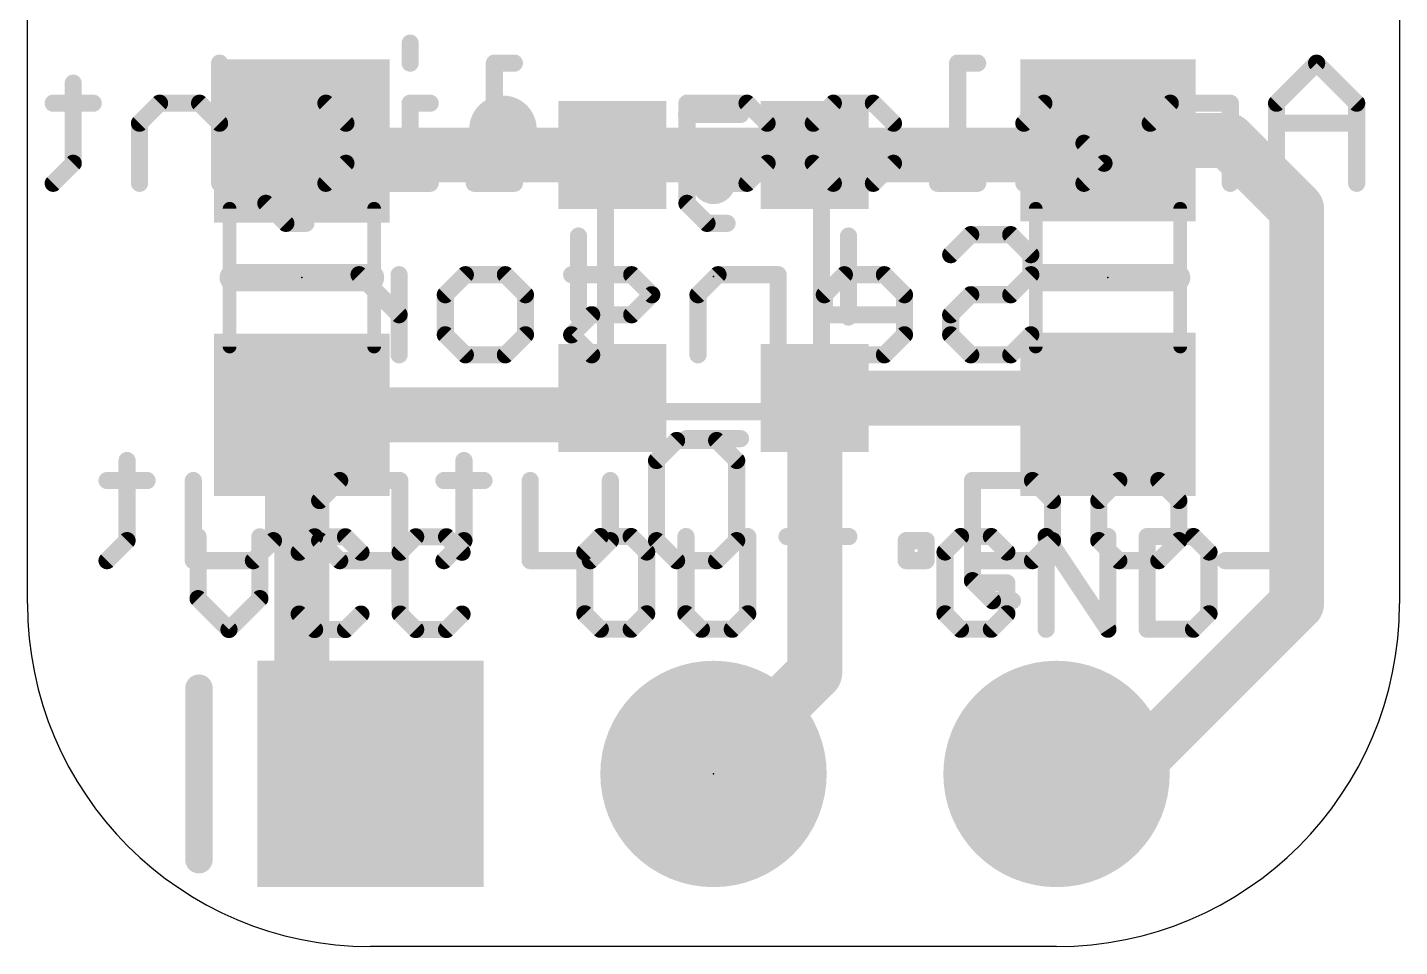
# Model space of a CAD drawing. Extents: x 0 to 10.2, y 0 to 12.7.
# Drawn here: x 0 to 10.16, y 0 to 6.81 of the extents above; entities that cross this region are included whole.
import ezdxf

# ---------------------------------------------------------------- set-up
doc = ezdxf.new("R2010")
doc.units = 0
for name, color, linetype in [('1', 12, 'CONTINUOUS'), ('17', 110, 'CONTINUOUS'), ('20', 53, 'CONTINUOUS'), ('21', 53, 'CONTINUOUS'), ('22', 40, 'CONTINUOUS'), ('23', 53, 'CONTINUOUS'), ('51', 253, 'CONTINUOUS')]:
    doc.layers.add(name, color=color, linetype=linetype)

# ---------------------------------------------------------------- blocks, each defined once
blk = doc.blocks.new('RECT')
blk.add_solid([(-0.5, -0.5), (0.5, -0.5), (-0.5, 0.5), (0.5, 0.5)])
blk = doc.blocks.new('SQUAREP')
blk.add_solid([(-0.5, -0.5), (0.5, -0.5), (-0.5, 0.5), (0.5, 0.5)])
blk = doc.blocks.new('ROUNDP')
at = {"const_width": 0.5}
blk.add_lwpolyline([(0, -0.25, 1), (0, 0.25, 1), (0, -0.25)], format="xyb", dxfattribs=at)

msp = doc.modelspace()

# ---------------------------------------------------------------- linework, layer by layer
at = {"layer": '1', "const_width": 0.4064}
for points in [[(2.14, 5.861), (2.032, 5.969)], [(7.893, 5.861), (8.001, 5.969)], [(8.89, 5.969), (8.001, 5.969)], [(9.398, 5.461), (8.89, 5.969)], [(4.33, 5.861), (2.14, 5.861)], [(4.33, 5.861), (5.83, 5.861)], [(5.83, 5.861), (7.893, 5.861)], [(9.398, 2.54), (9.398, 5.461)], [(4.206, 3.937), (4.33, 4.061)], [(5.83, 4.061), (5.83, 2.028)], [(5.83, 4.061), (7.877, 4.061)], [(7.877, 4.061), (8.001, 3.937)], [(2.032, 3.937), (2.032, 1.786)], [(2.032, 3.937), (4.206, 3.937)], [(8.136, 1.278), (9.398, 2.54)], [(5.83, 2.028), (5.08, 1.278)], [(2.032, 1.786), (2.54, 1.278)], [(7.62, 1.278), (8.136, 1.278)]]:
    msp.add_lwpolyline(points, dxfattribs=at)
at = {"layer": '1', "const_width": 0.2032}
for points in [[(2.1038, 6.0408, 1), (1.9602, 5.8972)], [(8.001, 6.0706, 1), (8.001, 5.8674)], [(8.0728, 5.8972, 1), (7.9292, 6.0408)], [(8.9618, 6.0408, 1), (8.8182, 5.8972)], [(8.89, 5.8674, 1), (8.89, 6.0706)], [(2.14, 5.9626, 1), (2.14, 5.7594)], [(2.0682, 5.7892, 1), (2.2118, 5.9328)], [(4.33, 5.9626, 1), (4.33, 5.7594)], [(4.33, 5.7594, 1), (4.33, 5.9626)], [(5.83, 5.9626, 1), (5.83, 5.7594)], [(5.83, 5.7594, 1), (5.83, 5.9626)], [(7.8212, 5.9328, 1), (7.9648, 5.7892)], [(7.893, 5.7594, 1), (7.893, 5.9626)], [(9.4996, 5.461, 1), (9.2964, 5.461)], [(9.3262, 5.3892, 1), (9.4698, 5.5328)], [(4.4018, 3.9892, 1), (4.2582, 4.1328)], [(5.9316, 4.061, 1), (5.7284, 4.061)], [(5.83, 4.1626, 1), (5.83, 3.9594)], [(7.9488, 4.1328, 1), (7.8052, 3.9892)], [(7.877, 3.9594, 1), (7.877, 4.1626)], [(2.1336, 3.937, 1), (1.9304, 3.937)], [(2.032, 4.0386, 1), (2.032, 3.8354)], [(4.1342, 4.0088, 1), (4.2778, 3.8652)], [(4.206, 3.8354, 1), (4.206, 4.0386)], [(7.9292, 3.8652, 1), (8.0728, 4.0088)], [(9.2964, 2.54, 1), (9.4996, 2.54)], [(9.4698, 2.4682, 1), (9.3262, 2.6118)], [(5.9018, 1.9562, 1), (5.7582, 2.0998)], [(5.7284, 2.028, 1), (5.9316, 2.028)], [(2.1038, 1.8578, 1), (1.9602, 1.7142)], [(1.9304, 1.786, 1), (2.1336, 1.786)], [(2.4682, 1.2062, 1), (2.6118, 1.3498)], [(5.0082, 1.3498, 1), (5.1518, 1.2062)], [(7.62, 1.3796, 1), (7.62, 1.1764)], [(8.0642, 1.3498, 1), (8.2078, 1.2062)], [(8.136, 1.1764, 1), (8.136, 1.3796)]]:
    msp.add_lwpolyline(points, format="xyb", dxfattribs=at)
at = {"layer": '20'}
for p, q in [((0, 2.54), (0, 10.16)), ((10.16, 10.16), (10.16, 2.54)), ((7.62, 0), (2.54, 0))]:
    msp.add_line(p, q, dxfattribs=at)
for centre, start, end in [((2.54, 2.54), 180, 270), ((7.62, 2.54), 270, 0)]:
    msp.add_arc(centre, 2.54, start, end, dxfattribs=at)
at = {"layer": '21'}
for points, const_width in [([(3.521, 5.9264, 1), (3.521, 6.1764, 1), (3.521, 5.9264)], 0.25), ([(4.88, 6.1928, 1), (4.88, 6.1293)], 0.0635), ([(5.28, 6.1293, 1), (5.28, 6.1928)], 0.0635), ([(5.08, 5.561, 1), (5.08, 5.761, 1), (5.08, 5.561)], 0.127), ([(4.1117, 5.261, 1), (4.0483, 5.261)], 0.0635), ([(6.1117, 5.261, 1), (6.0483, 5.261)], 0.0635), ([(1.524, 5.0038, 1), (1.524, 4.9022)], 0.1016), ([(2.54, 4.9022, 1), (2.54, 5.0038)], 0.1016), ([(7.493, 5.0038, 1), (7.493, 4.9022)], 0.1016), ([(8.509, 4.9022, 1), (8.509, 5.0038)], 0.1016), ([(4.0483, 4.661, 1), (4.1117, 4.661)], 0.0635), ([(6.0483, 4.661, 1), (6.1117, 4.661)], 0.0635), ([(4.88, 3.7928, 1), (4.88, 3.7292)], 0.0635), ([(5.28, 3.7292, 1), (5.28, 3.7928)], 0.0635), ([(1.2953, 3.0339, 1), (1.2318, 3.0339)], 0.0635), ([(1.7528, 3.0339, 1), (1.6893, 3.0339)], 0.0635), ([(2.1263, 3.0656, 1), (2.1263, 3.0021)], 0.0635), ([(2.1488, 3.0114, 1), (2.1039, 3.0563)], 0.0635), ([(2.3776, 3.0563, 1), (2.3327, 3.0114)], 0.0635), ([(2.3551, 3.0021, 1), (2.3551, 3.0656)], 0.0635), ([(2.8747, 3.0656, 1), (2.8747, 3.0021)], 0.0635), ([(2.8972, 3.0114, 1), (2.8523, 3.0563)], 0.0635), ([(3.126, 3.0563, 1), (3.0811, 3.0114)], 0.0635), ([(3.1035, 3.0021, 1), (3.1035, 3.0656)], 0.0635), ([(4.2419, 3.0676, 1), (4.2419, 3.0041)], 0.0635), ([(4.2643, 3.0134, 1), (4.2194, 3.0583)], 0.0635), ([(4.4931, 3.0583, 1), (4.4482, 3.0134)], 0.0635), ([(4.4707, 3.0041, 1), (4.4707, 3.0676)], 0.0635), ([(4.9077, 3.0359, 1), (4.8442, 3.0359)], 0.0635), ([(5.3653, 3.0359, 1), (5.3018, 3.0359)], 0.0635), ([(5.6243, 3.0676, 1), (5.6243, 3.0041)], 0.0635), ([(5.8849, 3.0359, 1), (5.8214, 3.0359)], 0.0635), ([(6.0819, 3.0041, 1), (6.0819, 3.0676)], 0.0635), ([(6.9089, 3.0676, 1), (6.9089, 3.0041)], 0.0635), ([(6.9313, 3.0134, 1), (6.8864, 3.0583)], 0.0635), ([(7.1601, 3.0583, 1), (7.1152, 3.0134)], 0.0635), ([(7.1377, 3.0041, 1), (7.1377, 3.0676)], 0.0635), ([(7.5747, 3.0359, 1), (7.5112, 3.0359)], 0.0635), ([(7.5693, 3.0535, 1), (7.5165, 3.0183)], 0.0635), ([(8.0323, 3.0359, 1), (7.9688, 3.0359)], 0.0635), ([(8.2913, 3.0676, 1), (8.2913, 3.0041)], 0.0635), ([(8.3231, 3.0359, 1), (8.2596, 3.0359)], 0.0635), ([(8.657, 3.0583, 1), (8.6121, 3.0134)], 0.0635), ([(8.6345, 3.0041, 1), (8.6345, 3.0676)], 0.0635), ([(2.0437, 2.9195, 1), (1.9802, 2.9195)], 0.0635), ([(1.9895, 2.9419, 1), (2.0344, 2.897)], 0.0635), ([(2.4471, 2.897, 1), (2.492, 2.9419)], 0.0635), ([(2.7921, 2.9195, 1), (2.7286, 2.9195)], 0.0635), ([(2.7379, 2.9419, 1), (2.7828, 2.897)], 0.0635), ([(3.1955, 2.897, 1), (3.2404, 2.9419)], 0.0635), ([(4.1593, 2.9215, 1), (4.0958, 2.9215)], 0.0635), ([(4.105, 2.9439, 1), (4.15, 2.899)], 0.0635), ([(4.6168, 2.9215, 1), (4.5533, 2.9215)], 0.0635), ([(4.5626, 2.899, 1), (4.6075, 2.9439)], 0.0635), ([(6.772, 2.9439, 1), (6.817, 2.899)], 0.0635), ([(6.8262, 2.9215, 1), (6.7628, 2.9215)], 0.0635), ([(7.2296, 2.899, 1), (7.2745, 2.9439)], 0.0635), ([(8.7807, 2.9215, 1), (8.7172, 2.9215)], 0.0635), ([(8.7265, 2.899, 1), (8.7714, 2.9439)], 0.0635), ([(7.0233, 2.7244, 1), (7.0233, 2.6609)], 0.0635), ([(7.2838, 2.6927, 1), (7.2203, 2.6927)], 0.0635), ([(7.2521, 2.6609, 1), (7.2521, 2.7244)], 0.0635), ([(1.286, 2.5987, 1), (1.241, 2.5538)], 0.0635), ([(1.2318, 2.5763, 1), (1.2953, 2.5763)], 0.0635), ([(1.6893, 2.5763, 1), (1.7528, 2.5763)], 0.0635), ([(1.7435, 2.5538, 1), (1.6986, 2.5987)], 0.0635), ([(1.9802, 2.4619, 1), (2.0437, 2.4619)], 0.0635), ([(2.0344, 2.4843, 1), (1.9895, 2.4394)], 0.0635), ([(2.492, 2.4394, 1), (2.4471, 2.4843)], 0.0635), ([(2.7286, 2.4619, 1), (2.7921, 2.4619)], 0.0635), ([(2.7828, 2.4843, 1), (2.7379, 2.4394)], 0.0635), ([(3.2404, 2.4394, 1), (3.1955, 2.4843)], 0.0635), ([(4.15, 2.4863, 1), (4.105, 2.4414)], 0.0635), ([(4.0958, 2.4639, 1), (4.1593, 2.4639)], 0.0635), ([(4.5533, 2.4639, 1), (4.6168, 2.4639)], 0.0635), ([(4.6075, 2.4414, 1), (4.5626, 2.4863)], 0.0635), ([(4.8442, 2.4639, 1), (4.9077, 2.4639)], 0.0635), ([(4.8984, 2.4863, 1), (4.8535, 2.4414)], 0.0635), ([(5.3018, 2.4639, 1), (5.3653, 2.4639)], 0.0635), ([(5.356, 2.4414, 1), (5.3111, 2.4863)], 0.0635), ([(6.817, 2.4863, 1), (6.772, 2.4414)], 0.0635), ([(6.7628, 2.4639, 1), (6.8262, 2.4639)], 0.0635), ([(7.2203, 2.4639, 1), (7.2838, 2.4639)], 0.0635), ([(7.2745, 2.4414, 1), (7.2296, 2.4863)], 0.0635), ([(8.7172, 2.4639, 1), (8.7807, 2.4639)], 0.0635), ([(8.7714, 2.4414, 1), (8.7265, 2.4863)], 0.0635), ([(1.4698, 2.37, 1), (1.5147, 2.325)], 0.0635), ([(1.4698, 2.325, 1), (1.5147, 2.37)], 0.0635), ([(2.1263, 2.3793, 1), (2.1263, 2.3157)], 0.0635), ([(2.1039, 2.325, 1), (2.1488, 2.37)], 0.0635), ([(2.3327, 2.37, 1), (2.3776, 2.325)], 0.0635), ([(2.3551, 2.3157, 1), (2.3551, 2.3793)], 0.0635), ([(2.8747, 2.3793, 1), (2.8747, 2.3157)], 0.0635), ([(2.8523, 2.325, 1), (2.8972, 2.37)], 0.0635), ([(3.0811, 2.37, 1), (3.126, 2.325)], 0.0635), ([(3.1035, 2.3157, 1), (3.1035, 2.3793)], 0.0635), ([(4.2419, 2.3813, 1), (4.2419, 2.3177)], 0.0635), ([(4.2194, 2.327, 1), (4.2643, 2.372)], 0.0635), ([(4.4482, 2.372, 1), (4.4931, 2.327)], 0.0635), ([(4.4707, 2.3177, 1), (4.4707, 2.3813)], 0.0635), ([(4.9903, 2.3813, 1), (4.9903, 2.3177)], 0.0635), ([(4.9679, 2.327, 1), (5.0128, 2.372)], 0.0635), ([(5.1967, 2.372, 1), (5.2416, 2.327)], 0.0635), ([(5.2191, 2.3177, 1), (5.2191, 2.3813)], 0.0635), ([(5.8214, 2.3495, 1), (5.8849, 2.3495)], 0.0635), ([(6.9089, 2.3813, 1), (6.9089, 2.3177)], 0.0635), ([(6.8864, 2.327, 1), (6.9313, 2.372)], 0.0635), ([(7.1152, 2.372, 1), (7.1601, 2.327)], 0.0635), ([(7.1377, 2.3177, 1), (7.1377, 2.3813)], 0.0635), ([(7.5112, 2.3495, 1), (7.5747, 2.3495)], 0.0635), ([(7.9688, 2.3495, 1), (8.0323, 2.3495)], 0.0635), ([(7.9741, 2.3319, 1), (8.0269, 2.3671)], 0.0635), ([(8.2913, 2.3813, 1), (8.2913, 2.3177)], 0.0635), ([(8.2596, 2.3495, 1), (8.3231, 2.3495)], 0.0635), ([(8.6121, 2.372, 1), (8.657, 2.327)], 0.0635), ([(8.6345, 2.3177, 1), (8.6345, 2.3813)], 0.0635)]:
    msp.add_lwpolyline(points, format="xyb", dxfattribs=dict(at, const_width=const_width))
for points, const_width in [([(5.28, 6.161), (4.88, 6.161)], 0.127), ([(4.08, 5.261), (4.08, 4.661)], 0.127), ([(6.08, 5.261), (6.08, 4.661)], 0.127), ([(1.524, 4.953), (2.54, 4.953)], 0.2032), ([(8.509, 4.953), (7.493, 4.953)], 0.2032), ([(5.28, 3.761), (4.88, 3.761)], 0.127), ([(1.2635, 3.0339), (1.2635, 2.5763)], 0.127), ([(1.7211, 2.5763), (1.7211, 3.0339)], 0.127), ([(2.1263, 3.0339), (2.0119, 2.9195)], 0.127), ([(2.3551, 3.0339), (2.1263, 3.0339)], 0.127), ([(2.4695, 2.9195), (2.3551, 3.0339)], 0.127), ([(2.8747, 3.0339), (2.7603, 2.9195)], 0.127), ([(3.1035, 3.0339), (2.8747, 3.0339)], 0.127), ([(3.2179, 2.9195), (3.1035, 3.0339)], 0.127), ([(4.2419, 3.0359), (4.1275, 2.9215)], 0.127), ([(4.4707, 3.0359), (4.2419, 3.0359)], 0.127), ([(4.5851, 2.9215), (4.4707, 3.0359)], 0.127), ([(4.8759, 3.0359), (4.8759, 2.4639)], 0.127), ([(5.3335, 2.4639), (5.3335, 3.0359)], 0.127), ([(5.6243, 3.0359), (6.0819, 3.0359)], 0.127), ([(5.8531, 2.3495), (5.8531, 3.0359)], 0.127), ([(6.9089, 3.0359), (6.7945, 2.9215)], 0.127), ([(7.1377, 3.0359), (6.9089, 3.0359)], 0.127), ([(7.2521, 2.9215), (7.1377, 3.0359)], 0.127), ([(7.5429, 2.3495), (7.5429, 3.0359)], 0.127), ([(7.5429, 3.0359), (8.0005, 2.3495)], 0.127), ([(8.0005, 2.3495), (8.0005, 3.0359)], 0.127), ([(8.2913, 3.0359), (8.2913, 2.3495)], 0.127), ([(8.6345, 3.0359), (8.2913, 3.0359)], 0.127), ([(8.7489, 2.9215), (8.6345, 3.0359)], 0.127), ([(2.0119, 2.9195), (2.0119, 2.4619)], 0.127), ([(2.7603, 2.9195), (2.7603, 2.4619)], 0.127), ([(4.1275, 2.9215), (4.1275, 2.4639)], 0.127), ([(4.5851, 2.4639), (4.5851, 2.9215)], 0.127), ([(6.7945, 2.9215), (6.7945, 2.4639)], 0.127), ([(8.7489, 2.4639), (8.7489, 2.9215)], 0.127), ([(7.2521, 2.6927), (7.0233, 2.6927)], 0.127), ([(7.2521, 2.4639), (7.2521, 2.6927)], 0.127), ([(1.2635, 2.5763), (1.4923, 2.3475)], 0.127), ([(1.4923, 2.3475), (1.7211, 2.5763)], 0.127), ([(2.0119, 2.4619), (2.1263, 2.3475)], 0.127), ([(2.3551, 2.3475), (2.4695, 2.4619)], 0.127), ([(2.7603, 2.4619), (2.8747, 2.3475)], 0.127), ([(3.1035, 2.3475), (3.2179, 2.4619)], 0.127), ([(4.1275, 2.4639), (4.2419, 2.3495)], 0.127), ([(4.4707, 2.3495), (4.5851, 2.4639)], 0.127), ([(4.8759, 2.4639), (4.9903, 2.3495)], 0.127), ([(5.2191, 2.3495), (5.3335, 2.4639)], 0.127), ([(6.7945, 2.4639), (6.9089, 2.3495)], 0.127), ([(7.1377, 2.3495), (7.2521, 2.4639)], 0.127), ([(8.6345, 2.3495), (8.7489, 2.4639)], 0.127), ([(2.1263, 2.3475), (2.3551, 2.3475)], 0.127), ([(2.8747, 2.3475), (3.1035, 2.3475)], 0.127), ([(4.2419, 2.3495), (4.4707, 2.3495)], 0.127), ([(4.9903, 2.3495), (5.2191, 2.3495)], 0.127), ([(6.9089, 2.3495), (7.1377, 2.3495)], 0.127), ([(8.2913, 2.3495), (8.6345, 2.3495)], 0.127)]:
    msp.add_lwpolyline(points, dxfattribs=dict(at, const_width=const_width))
at = {"layer": '22', "const_width": 0.127}
for points in [[(2.8337, 6.6896), (2.8337, 6.5413)], [(1.4228, 6.5413), (1.4228, 5.6515)], [(3.6057, 6.5413), (3.4574, 6.5413)], [(3.4574, 6.5413), (3.4574, 5.6515)], [(7.0359, 6.5413), (6.8877, 6.5413)], [(6.8877, 6.5413), (6.8877, 5.6515)], [(9.5459, 6.5413), (9.2493, 6.2447)], [(9.8425, 6.2447), (9.5459, 6.5413)], [(0.339, 6.393), (0.339, 5.7998)], [(0.4873, 6.2447), (0.1907, 6.2447)], [(0.978, 6.2447), (0.8297, 6.0964)], [(1.2745, 6.2447), (0.978, 6.2447)], [(1.4228, 6.0964), (1.2745, 6.2447)], [(1.7652, 5.5032), (1.7652, 6.2447)], [(1.7652, 6.2447), (2.2101, 6.2447)], [(2.2101, 6.2447), (2.3584, 6.0964)], [(2.982, 6.2447), (2.8337, 6.2447)], [(2.8337, 6.2447), (2.8337, 5.6515)], [(4.8836, 5.5032), (4.8836, 6.2447)], [(4.8836, 6.2447), (5.3285, 6.2447)], [(5.3285, 6.2447), (5.4767, 6.0964)], [(5.8191, 6.0964), (5.9674, 6.2447)], [(5.9674, 6.2447), (6.264, 6.2447)], [(6.264, 6.2447), (6.4123, 6.0964)], [(7.5266, 6.2447), (7.3783, 6.0964)], [(7.8232, 6.2447), (7.5266, 6.2447)], [(8.4621, 6.2447), (8.3138, 6.0964)], [(8.907, 6.2447), (8.4621, 6.2447)], [(8.907, 5.6515), (8.907, 6.2447)], [(9.2493, 6.2447), (9.2493, 5.6515)], [(9.8425, 5.6515), (9.8425, 6.2447)], [(0.8297, 6.0964), (0.8297, 5.6515)], [(2.3584, 6.0964), (2.3584, 5.7998)], [(5.4767, 6.0964), (5.4767, 5.7998)], [(5.8191, 5.7998), (5.8191, 6.0964)], [(6.4123, 6.0964), (6.4123, 5.7998)], [(7.3783, 6.0964), (7.3783, 5.6515)], [(8.3138, 6.0964), (8.3138, 5.6515)], [(9.8425, 6.0964), (9.2493, 6.0964)], [(7.8232, 5.9481), (7.3783, 5.9481)], [(7.9715, 5.7998), (7.8232, 5.9481)], [(0.339, 5.7998), (0.1907, 5.6515)], [(2.3584, 5.7998), (2.2101, 5.6515)], [(5.4767, 5.7998), (5.3285, 5.6515)], [(5.9674, 5.6515), (5.8191, 5.7998)], [(6.4123, 5.7998), (6.264, 5.6515)], [(7.8232, 5.6515), (7.9715, 5.7998)], [(2.2101, 5.6515), (1.7652, 5.6515)], [(2.982, 5.6515), (2.6854, 5.6515)], [(3.6057, 5.6515), (3.3091, 5.6515)], [(5.3285, 5.6515), (4.8836, 5.6515)], [(6.264, 5.6515), (5.9674, 5.6515)], [(7.0359, 5.6515), (6.7394, 5.6515)], [(7.3783, 5.6515), (7.8232, 5.6515)], [(1.9135, 5.3549), (1.7652, 5.5032)], [(5.0319, 5.3549), (4.8836, 5.5032)], [(2.0618, 5.3549), (1.9135, 5.3549)], [(5.1802, 5.3549), (5.0319, 5.3549)], [(6.8363, 5.123), (6.9846, 5.2713)], [(6.9846, 5.2713), (7.2812, 5.2713)], [(7.2812, 5.2713), (7.4295, 5.123)], [(7.4295, 5.123), (7.4295, 4.9747)], [(2.4553, 4.9747), (2.307, 4.9747)], [(2.7519, 4.6781), (2.4553, 4.9747)], [(2.7519, 4.3815), (2.7519, 4.9747)], [(3.0943, 4.8264), (3.2425, 4.9747)], [(3.2425, 4.9747), (3.5391, 4.9747)], [(3.5391, 4.9747), (3.6874, 4.8264)], [(4.4747, 4.9747), (4.0298, 4.9747)], [(4.6229, 4.8264), (4.4747, 4.9747)], [(5.1136, 4.9747), (4.9653, 4.8264)], [(5.5585, 4.9747), (5.1136, 4.9747)], [(5.5585, 4.3815), (5.5585, 4.9747)], [(6.0491, 4.9747), (5.9008, 4.8264)], [(6.3457, 4.9747), (6.0491, 4.9747)], [(6.494, 4.8264), (6.3457, 4.9747)], [(7.4295, 4.9747), (7.2812, 4.8264)], [(3.0943, 4.5298), (3.0943, 4.8264)], [(3.6874, 4.8264), (3.6874, 4.5298)], [(4.4747, 4.6781), (4.6229, 4.8264)], [(4.9653, 4.8264), (4.9653, 4.3815)], [(5.9008, 4.8264), (5.9008, 4.6781)], [(6.494, 4.5298), (6.494, 4.8264)], [(6.9846, 4.8264), (6.8363, 4.6781)], [(7.2812, 4.8264), (6.9846, 4.8264)], [(4.0298, 4.5298), (4.1781, 4.6781)], [(4.1781, 4.6781), (4.4747, 4.6781)], [(5.9008, 4.6781), (6.494, 4.6781)], [(6.8363, 4.6781), (6.8363, 4.5298)], [(3.2425, 4.3815), (3.0943, 4.5298)], [(3.6874, 4.5298), (3.5391, 4.3815)], [(4.1781, 4.3815), (4.0298, 4.5298)], [(6.3457, 4.3815), (6.494, 4.5298)], [(6.8363, 4.5298), (6.9846, 4.3815)], [(7.2812, 4.3815), (7.4295, 4.5298)], [(3.5391, 4.3815), (3.2425, 4.3815)], [(4.6229, 4.3815), (4.1781, 4.3815)], [(6.0491, 4.3815), (6.3457, 4.3815)], [(6.9846, 4.3815), (7.2812, 4.3815)], [(4.6585, 3.599), (4.8068, 3.7473)], [(4.8068, 3.7473), (5.1034, 3.7473)], [(5.1034, 3.7473), (5.2517, 3.599)], [(9.4615, 3.7473), (9.4615, 2.8575)], [(0.7376, 3.599), (0.7376, 3.0058)], [(3.2323, 3.599), (3.2323, 3.0058)], [(4.6585, 3.0058), (4.6585, 3.599)], [(5.2517, 3.599), (5.2517, 3.0058)], [(0.8859, 3.4507), (0.5893, 3.4507)], [(1.2283, 2.8575), (1.2283, 3.4507)], [(1.8214, 3.4507), (1.8214, 3.0058)], [(2.3121, 3.4507), (2.1638, 3.3024)], [(2.757, 3.4507), (2.3121, 3.4507)], [(2.757, 2.5609), (2.757, 3.4507)], [(3.3806, 3.4507), (3.084, 3.4507)], [(3.723, 2.8575), (3.723, 3.4507)], [(4.3161, 3.4507), (4.3161, 3.0058)], [(6.9973, 2.7092), (6.9973, 3.4507)], [(6.9973, 3.4507), (7.4422, 3.4507)], [(7.4422, 3.4507), (7.5905, 3.3024)], [(7.9328, 3.3024), (8.0811, 3.4507)], [(8.0811, 3.4507), (8.3777, 3.4507)], [(8.3777, 3.4507), (8.526, 3.3024)], [(2.1638, 3.3024), (2.1638, 3.0058)], [(7.5905, 3.3024), (7.5905, 3.0058)], [(7.9328, 3.0058), (7.9328, 3.3024)], [(8.526, 3.3024), (8.526, 3.0058)], [(0.7376, 3.0058), (0.5893, 2.8575)], [(1.8214, 3.0058), (1.6731, 2.8575)], [(2.1638, 3.0058), (2.3121, 2.8575)], [(3.2323, 3.0058), (3.084, 2.8575)], [(4.3161, 3.0058), (4.1679, 2.8575)], [(4.8068, 2.8575), (4.6585, 3.0058)], [(5.2517, 3.0058), (5.1034, 2.8575)], [(6.6549, 3.0058), (6.5067, 3.0058)], [(6.5067, 3.0058), (6.5067, 2.8575)], [(6.6549, 2.8575), (6.6549, 3.0058)], [(7.5905, 3.0058), (7.4422, 2.8575)], [(8.0811, 2.8575), (7.9328, 3.0058)], [(8.526, 3.0058), (8.3777, 2.8575)], [(1.6731, 2.8575), (1.2283, 2.8575)], [(2.3121, 2.8575), (2.757, 2.8575)], [(4.1679, 2.8575), (3.723, 2.8575)], [(5.1034, 2.8575), (4.8068, 2.8575)], [(6.5067, 2.8575), (6.6549, 2.8575)], [(7.4422, 2.8575), (6.9973, 2.8575)], [(8.3777, 2.8575), (8.0811, 2.8575)], [(9.4615, 2.8575), (8.8683, 2.8575)], [(7.1456, 2.5609), (6.9973, 2.7092)], [(7.2939, 2.5609), (7.1456, 2.5609)]]:
    msp.add_lwpolyline(points, dxfattribs=at)
at = {"layer": '22', "const_width": 0.0635}
for points in [[(2.8655, 6.6896, 1), (2.802, 6.6896)], [(1.4546, 6.5413, 1), (1.3911, 6.5413)], [(3.4574, 6.573, 1), (3.4574, 6.5095)], [(3.4892, 6.5413, 1), (3.4257, 6.5413)], [(3.6057, 6.5095, 1), (3.6057, 6.573)], [(6.8877, 6.573, 1), (6.8877, 6.5095)], [(6.9194, 6.5413, 1), (6.8559, 6.5413)], [(7.0359, 6.5095, 1), (7.0359, 6.573)], [(9.5684, 6.5637, 1), (9.5235, 6.5188)], [(9.5684, 6.5188, 1), (9.5235, 6.5637)], [(2.802, 6.5413, 1), (2.8655, 6.5413)], [(0.3708, 6.393, 1), (0.3073, 6.393)], [(0.1907, 6.2764, 1), (0.1907, 6.2129)], [(0.4873, 6.2129, 1), (0.4873, 6.2764)], [(0.978, 6.2764, 1), (0.978, 6.2129)], [(1.0004, 6.2222, 1), (0.9555, 6.2671)], [(1.297, 6.2671, 1), (1.2521, 6.2222)], [(1.2745, 6.2129, 1), (1.2745, 6.2764)], [(1.7969, 6.2447, 1), (1.7334, 6.2447)], [(1.7652, 6.2764, 1), (1.7652, 6.2129)], [(2.2325, 6.2671, 1), (2.1876, 6.2222)], [(2.2101, 6.2129, 1), (2.2101, 6.2764)], [(2.8337, 6.2764, 1), (2.8337, 6.2129)], [(2.8655, 6.2447, 1), (2.802, 6.2447)], [(2.982, 6.2129, 1), (2.982, 6.2764)], [(4.9153, 6.2447, 1), (4.8518, 6.2447)], [(4.8836, 6.2764, 1), (4.8836, 6.2129)], [(5.3509, 6.2671, 1), (5.306, 6.2222)], [(5.3285, 6.2129, 1), (5.3285, 6.2764)], [(5.9674, 6.2764, 1), (5.9674, 6.2129)], [(5.9898, 6.2222, 1), (5.9449, 6.2671)], [(6.2864, 6.2671, 1), (6.2415, 6.2222)], [(6.264, 6.2129, 1), (6.264, 6.2764)], [(7.5266, 6.2764, 1), (7.5266, 6.2129)], [(7.549, 6.2222, 1), (7.5041, 6.2671)], [(7.8232, 6.2129, 1), (7.8232, 6.2764)], [(8.4621, 6.2764, 1), (8.4621, 6.2129)], [(8.4846, 6.2222, 1), (8.4397, 6.2671)], [(8.9387, 6.2447, 1), (8.8752, 6.2447)], [(8.907, 6.2129, 1), (8.907, 6.2764)], [(9.2811, 6.2447, 1), (9.2176, 6.2447)], [(9.8743, 6.2447, 1), (9.8108, 6.2447)], [(9.2269, 6.2671, 1), (9.2718, 6.2222)], [(9.82, 6.2222, 1), (9.865, 6.2671)], [(0.8614, 6.0964, 1), (0.7979, 6.0964)], [(0.8072, 6.1188, 1), (0.8521, 6.0739)], [(1.4004, 6.0739, 1), (1.4453, 6.1188)], [(2.3901, 6.0964, 1), (2.3266, 6.0964)], [(2.3359, 6.0739, 1), (2.3808, 6.1188)], [(5.5085, 6.0964, 1), (5.445, 6.0964)], [(5.4543, 6.0739, 1), (5.4992, 6.1188)], [(5.8508, 6.0964, 1), (5.7873, 6.0964)], [(5.7966, 6.1188, 1), (5.8415, 6.0739)], [(6.444, 6.0964, 1), (6.3805, 6.0964)], [(6.3898, 6.0739, 1), (6.4347, 6.1188)], [(7.41, 6.0964, 1), (7.3465, 6.0964)], [(7.3558, 6.1188, 1), (7.4007, 6.0739)], [(8.3456, 6.0964, 1), (8.2821, 6.0964)], [(8.2914, 6.1188, 1), (8.3363, 6.0739)], [(9.2493, 6.1281, 1), (9.2493, 6.0646)], [(9.8425, 6.0646, 1), (9.8425, 6.1281)], [(7.3783, 5.9798, 1), (7.3783, 5.9163)], [(7.8456, 5.9705, 1), (7.8007, 5.9256)], [(7.8232, 5.9163, 1), (7.8232, 5.9798)], [(0.3073, 5.7998, 1), (0.3708, 5.7998)], [(0.3615, 5.7773, 1), (0.3166, 5.8222)], [(2.3266, 5.7998, 1), (2.3901, 5.7998)], [(2.3808, 5.7773, 1), (2.3359, 5.8222)], [(5.445, 5.7998, 1), (5.5085, 5.7998)], [(5.4992, 5.7773, 1), (5.4543, 5.8222)], [(5.8415, 5.8222, 1), (5.7966, 5.7773)], [(5.7873, 5.7998, 1), (5.8508, 5.7998)], [(6.3805, 5.7998, 1), (6.444, 5.7998)], [(6.4347, 5.7773, 1), (6.3898, 5.8222)], [(7.9939, 5.7773, 1), (7.949, 5.8222)], [(7.949, 5.7773, 1), (7.9939, 5.8222)], [(0.1683, 5.674, 1), (0.2132, 5.629)], [(1.7652, 5.6833, 1), (1.7652, 5.6198)], [(2.1876, 5.674, 1), (2.2325, 5.629)], [(2.2101, 5.6198, 1), (2.2101, 5.6833)], [(2.6854, 5.6833, 1), (2.6854, 5.6198)], [(2.982, 5.6198, 1), (2.982, 5.6833)], [(3.3091, 5.6833, 1), (3.3091, 5.6198)], [(3.6057, 5.6198, 1), (3.6057, 5.6833)], [(4.8836, 5.6833, 1), (4.8836, 5.6198)], [(5.306, 5.674, 1), (5.3509, 5.629)], [(5.3285, 5.6198, 1), (5.3285, 5.6833)], [(5.9674, 5.6833, 1), (5.9674, 5.6198)], [(5.9449, 5.629, 1), (5.9898, 5.674)], [(6.2415, 5.674, 1), (6.2864, 5.629)], [(6.264, 5.6198, 1), (6.264, 5.6833)], [(6.7394, 5.6833, 1), (6.7394, 5.6198)], [(7.0359, 5.6198, 1), (7.0359, 5.6833)], [(7.3783, 5.6833, 1), (7.3783, 5.6198)], [(7.8007, 5.674, 1), (7.8456, 5.629)], [(7.8232, 5.6198, 1), (7.8232, 5.6833)], [(0.7979, 5.6515, 1), (0.8614, 5.6515)], [(1.3911, 5.6515, 1), (1.4546, 5.6515)], [(2.802, 5.6515, 1), (2.8655, 5.6515)], [(3.4257, 5.6515, 1), (3.4892, 5.6515)], [(6.8559, 5.6515, 1), (6.9194, 5.6515)], [(7.3465, 5.6515, 1), (7.41, 5.6515)], [(8.2821, 5.6515, 1), (8.3456, 5.6515)], [(8.8752, 5.6515, 1), (8.9387, 5.6515)], [(9.2176, 5.6515, 1), (9.2811, 5.6515)], [(9.8108, 5.6515, 1), (9.8743, 5.6515)], [(1.7876, 5.5257, 1), (1.7427, 5.4808)], [(1.7334, 5.5032, 1), (1.7969, 5.5032)], [(4.8518, 5.5032, 1), (4.9153, 5.5032)], [(4.906, 5.5257, 1), (4.8611, 5.4808)], [(1.9135, 5.3867, 1), (1.9135, 5.3232)], [(1.891, 5.3325, 1), (1.9359, 5.3774)], [(2.0618, 5.3232, 1), (2.0618, 5.3867)], [(5.0319, 5.3867, 1), (5.0319, 5.3232)], [(5.0094, 5.3325, 1), (5.0543, 5.3774)], [(5.1802, 5.3232, 1), (5.1802, 5.3867)], [(6.9846, 5.303, 1), (6.9846, 5.2395)], [(7.0071, 5.2488, 1), (6.9622, 5.2937)], [(7.3037, 5.2937, 1), (7.2588, 5.2488)], [(7.2812, 5.2395, 1), (7.2812, 5.303)], [(7.4612, 5.123, 1), (7.3978, 5.123)], [(6.8139, 5.1454, 1), (6.8588, 5.1005)], [(7.407, 5.1005, 1), (7.452, 5.1454)], [(2.307, 5.0064, 1), (2.307, 4.9429)], [(2.4778, 4.9971, 1), (2.4329, 4.9522)], [(2.4553, 4.9429, 1), (2.4553, 5.0064)], [(2.7837, 4.9747, 1), (2.7202, 4.9747)], [(3.2425, 5.0064, 1), (3.2425, 4.9429)], [(3.265, 4.9522, 1), (3.2201, 4.9971)], [(3.5616, 4.9971, 1), (3.5167, 4.9522)], [(3.5391, 4.9429, 1), (3.5391, 5.0064)], [(4.0298, 5.0064, 1), (4.0298, 4.9429)], [(4.4971, 4.9971, 1), (4.4522, 4.9522)], [(4.4747, 4.9429, 1), (4.4747, 5.0064)], [(5.1136, 5.0064, 1), (5.1136, 4.9429)], [(5.136, 4.9522, 1), (5.0911, 4.9971)], [(5.5902, 4.9747, 1), (5.5267, 4.9747)], [(5.5585, 4.9429, 1), (5.5585, 5.0064)], [(6.0491, 5.0064, 1), (6.0491, 4.9429)], [(6.0716, 4.9522, 1), (6.0267, 4.9971)], [(6.3681, 4.9971, 1), (6.3232, 4.9522)], [(6.3457, 4.9429, 1), (6.3457, 5.0064)], [(7.3978, 4.9747, 1), (7.4612, 4.9747)], [(7.452, 4.9522, 1), (7.407, 4.9971)], [(3.126, 4.8264, 1), (3.0625, 4.8264)], [(3.0718, 4.8488, 1), (3.1167, 4.8039)], [(3.7192, 4.8264, 1), (3.6557, 4.8264)], [(3.665, 4.8039, 1), (3.7099, 4.8488)], [(4.6454, 4.8039, 1), (4.6005, 4.8488)], [(4.6005, 4.8039, 1), (4.6454, 4.8488)], [(4.997, 4.8264, 1), (4.9335, 4.8264)], [(4.9428, 4.8488, 1), (4.9877, 4.8039)], [(5.9326, 4.8264, 1), (5.8691, 4.8264)], [(5.8784, 4.8488, 1), (5.9233, 4.8039)], [(6.5257, 4.8264, 1), (6.4622, 4.8264)], [(6.4715, 4.8039, 1), (6.5164, 4.8488)], [(6.9846, 4.8581, 1), (6.9846, 4.7946)], [(7.0071, 4.8039, 1), (6.9622, 4.8488)], [(7.2588, 4.8488, 1), (7.3037, 4.8039)], [(7.2812, 4.7946, 1), (7.2812, 4.8581)], [(2.7295, 4.6556, 1), (2.7744, 4.7005)], [(4.1781, 4.7098, 1), (4.1781, 4.6463)], [(4.2005, 4.6556, 1), (4.1556, 4.7005)], [(4.4522, 4.7005, 1), (4.4971, 4.6556)], [(4.4747, 4.6463, 1), (4.4747, 4.7098)], [(5.9008, 4.7098, 1), (5.9008, 4.6463)], [(5.8691, 4.6781, 1), (5.9326, 4.6781)], [(6.494, 4.6463, 1), (6.494, 4.7098)], [(6.8681, 4.6781, 1), (6.8046, 4.6781)], [(6.8139, 4.7005, 1), (6.8588, 4.6556)], [(3.1167, 4.5522, 1), (3.0718, 4.5073)], [(3.7099, 4.5073, 1), (3.665, 4.5522)], [(4.0522, 4.5522, 1), (4.0073, 4.5073)], [(4.0073, 4.5522, 1), (4.0522, 4.5073)], [(6.5164, 4.5073, 1), (6.4715, 4.5522)], [(6.8588, 4.5522, 1), (6.8139, 4.5073)], [(7.452, 4.5073, 1), (7.407, 4.5522)], [(3.0625, 4.5298, 1), (3.126, 4.5298)], [(3.6557, 4.5298, 1), (3.7192, 4.5298)], [(6.4622, 4.5298, 1), (6.5257, 4.5298)], [(6.8046, 4.5298, 1), (6.8681, 4.5298)], [(2.7202, 4.3815, 1), (2.7837, 4.3815)], [(3.2425, 4.4132, 1), (3.2425, 4.3498)], [(3.2201, 4.359, 1), (3.265, 4.404)], [(3.5167, 4.404, 1), (3.5616, 4.359)], [(3.5391, 4.3498, 1), (3.5391, 4.4132)], [(4.1781, 4.4132, 1), (4.1781, 4.3498)], [(4.1556, 4.359, 1), (4.2005, 4.404)], [(4.6229, 4.3498, 1), (4.6229, 4.4132)], [(4.9335, 4.3815, 1), (4.997, 4.3815)], [(5.5267, 4.3815, 1), (5.5902, 4.3815)], [(6.0491, 4.4132, 1), (6.0491, 4.3498)], [(6.3232, 4.404, 1), (6.3681, 4.359)], [(6.3457, 4.3498, 1), (6.3457, 4.4132)], [(6.9846, 4.4132, 1), (6.9846, 4.3498)], [(6.9622, 4.359, 1), (7.0071, 4.404)], [(7.2588, 4.404, 1), (7.3037, 4.359)], [(7.2812, 4.3498, 1), (7.2812, 4.4132)], [(4.8068, 3.779, 1), (4.8068, 3.7155)], [(4.8292, 3.7248, 1), (4.7843, 3.7697)], [(5.1258, 3.7697, 1), (5.0809, 3.7248)], [(5.1034, 3.7155, 1), (5.1034, 3.779)], [(9.4933, 3.7473, 1), (9.4298, 3.7473)], [(0.7694, 3.599, 1), (0.7059, 3.599)], [(3.2641, 3.599, 1), (3.2006, 3.599)], [(4.6902, 3.599, 1), (4.6267, 3.599)], [(5.2834, 3.599, 1), (5.2199, 3.599)], [(4.636, 3.6214, 1), (4.6809, 3.5765)], [(5.2292, 3.5765, 1), (5.2741, 3.6214)], [(0.5893, 3.4824, 1), (0.5893, 3.4189)], [(0.8859, 3.4189, 1), (0.8859, 3.4824)], [(1.26, 3.4507, 1), (1.1965, 3.4507)], [(1.8532, 3.4507, 1), (1.7897, 3.4507)], [(2.3121, 3.4824, 1), (2.3121, 3.4189)], [(2.3345, 3.4282, 1), (2.2896, 3.4731)], [(2.7887, 3.4507, 1), (2.7252, 3.4507)], [(2.757, 3.4189, 1), (2.757, 3.4824)], [(3.084, 3.4824, 1), (3.084, 3.4189)], [(3.3806, 3.4189, 1), (3.3806, 3.4824)], [(3.7547, 3.4507, 1), (3.6912, 3.4507)], [(4.3479, 3.4507, 1), (4.2844, 3.4507)], [(7.029, 3.4507, 1), (6.9655, 3.4507)], [(6.9973, 3.4824, 1), (6.9973, 3.4189)], [(7.4646, 3.4731, 1), (7.4197, 3.4282)], [(7.4422, 3.4189, 1), (7.4422, 3.4824)], [(8.0811, 3.4824, 1), (8.0811, 3.4189)], [(8.1036, 3.4282, 1), (8.0587, 3.4731)], [(8.4001, 3.4731, 1), (8.3552, 3.4282)], [(8.3777, 3.4189, 1), (8.3777, 3.4824)], [(2.1955, 3.3024, 1), (2.132, 3.3024)], [(2.1413, 3.3248, 1), (2.1862, 3.2799)], [(7.6222, 3.3024, 1), (7.5587, 3.3024)], [(7.568, 3.2799, 1), (7.6129, 3.3248)], [(7.9646, 3.3024, 1), (7.9011, 3.3024)], [(7.9104, 3.3248, 1), (7.9553, 3.2799)], [(8.5577, 3.3024, 1), (8.4942, 3.3024)], [(8.5035, 3.2799, 1), (8.5484, 3.3248)], [(0.7601, 2.9833, 1), (0.7152, 3.0282)], [(1.8439, 2.9833, 1), (1.799, 3.0282)], [(2.1862, 3.0282, 1), (2.1413, 2.9833)], [(3.2548, 2.9833, 1), (3.2099, 3.0282)], [(4.3386, 2.9833, 1), (4.2937, 3.0282)], [(4.6809, 3.0282, 1), (4.636, 2.9833)], [(5.2741, 2.9833, 1), (5.2292, 3.0282)], [(6.5384, 3.0058, 1), (6.4749, 3.0058)], [(6.5067, 3.0375, 1), (6.5067, 2.974)], [(6.6867, 3.0058, 1), (6.6232, 3.0058)], [(6.6549, 2.974, 1), (6.6549, 3.0375)], [(7.6129, 2.9833, 1), (7.568, 3.0282)], [(7.9553, 3.0282, 1), (7.9104, 2.9833)], [(8.5484, 2.9833, 1), (8.5035, 3.0282)], [(0.7059, 3.0058, 1), (0.7694, 3.0058)], [(1.7897, 3.0058, 1), (1.8532, 3.0058)], [(2.132, 3.0058, 1), (2.1955, 3.0058)], [(3.2006, 3.0058, 1), (3.2641, 3.0058)], [(4.2844, 3.0058, 1), (4.3479, 3.0058)], [(4.6267, 3.0058, 1), (4.6902, 3.0058)], [(5.2199, 3.0058, 1), (5.2834, 3.0058)], [(7.5587, 3.0058, 1), (7.6222, 3.0058)], [(7.9011, 3.0058, 1), (7.9646, 3.0058)], [(8.4942, 3.0058, 1), (8.5577, 3.0058)], [(0.5669, 2.88, 1), (0.6118, 2.835)], [(1.2283, 2.8893, 1), (1.2283, 2.8257)], [(1.1965, 2.8575, 1), (1.26, 2.8575)], [(1.6507, 2.88, 1), (1.6956, 2.835)], [(1.6731, 2.8257, 1), (1.6731, 2.8893)], [(2.3121, 2.8893, 1), (2.3121, 2.8257)], [(2.2896, 2.835, 1), (2.3345, 2.88)], [(2.757, 2.8257, 1), (2.757, 2.8893)], [(3.0616, 2.88, 1), (3.1065, 2.835)], [(3.723, 2.8893, 1), (3.723, 2.8257)], [(3.6912, 2.8575, 1), (3.7547, 2.8575)], [(4.1454, 2.88, 1), (4.1903, 2.835)], [(4.1679, 2.8257, 1), (4.1679, 2.8893)], [(4.8068, 2.8893, 1), (4.8068, 2.8257)], [(4.7843, 2.835, 1), (4.8292, 2.88)], [(5.0809, 2.88, 1), (5.1258, 2.835)], [(5.1034, 2.8257, 1), (5.1034, 2.8893)], [(6.5067, 2.8893, 1), (6.5067, 2.8257)], [(6.4749, 2.8575, 1), (6.5384, 2.8575)], [(6.6232, 2.8575, 1), (6.6867, 2.8575)], [(6.6549, 2.8257, 1), (6.6549, 2.8893)], [(6.9973, 2.8893, 1), (6.9973, 2.8257)], [(7.4197, 2.88, 1), (7.4646, 2.835)], [(7.4422, 2.8257, 1), (7.4422, 2.8893)], [(8.0811, 2.8893, 1), (8.0811, 2.8257)], [(8.0587, 2.835, 1), (8.1036, 2.88)], [(8.3552, 2.88, 1), (8.4001, 2.835)], [(8.3777, 2.8257, 1), (8.3777, 2.8893)], [(8.8683, 2.8893, 1), (8.8683, 2.8257)], [(9.4298, 2.8575, 1), (9.4933, 2.8575)], [(9.4615, 2.8257, 1), (9.4615, 2.8893)], [(7.0197, 2.7317, 1), (6.9748, 2.6868)], [(6.9655, 2.7092, 1), (7.029, 2.7092)], [(2.7252, 2.5609, 1), (2.7887, 2.5609)], [(7.1456, 2.5927, 1), (7.1456, 2.5292)], [(7.1231, 2.5385, 1), (7.168, 2.5834)], [(7.2939, 2.5292, 1), (7.2939, 2.5927)]]:
    msp.add_lwpolyline(points, format="xyb", dxfattribs=at)
at = {"layer": '23'}
for p in [(2.032, 4.953), (5.08, 4.961), (8.001, 4.953), (5.08, 1.278)]:
    msp.add_point(p, dxfattribs=at)
at = {"layer": '51'}
for points, const_width in [([(4.28, 5.9928, 1), (4.28, 5.9293)], 0.0635), ([(4.3117, 5.961, 1), (4.2483, 5.961)], 0.0635), ([(5.9117, 5.961, 1), (5.8483, 5.961)], 0.0635), ([(5.88, 5.9293, 1), (5.88, 5.9928)], 0.0635), ([(1.5224, 5.463, 1), (1.4716, 5.463)], 0.0508), ([(2.5924, 5.463, 1), (2.5416, 5.463)], 0.0508), ([(7.4914, 5.463, 1), (7.4406, 5.463)], 0.0508), ([(8.5614, 5.463, 1), (8.5106, 5.463)], 0.0508), ([(1.4716, 4.443, 1), (1.5224, 4.443)], 0.0508), ([(2.5416, 4.443, 1), (2.5924, 4.443)], 0.0508), ([(7.4406, 4.443, 1), (7.4914, 4.443)], 0.0508), ([(8.5106, 4.443, 1), (8.5614, 4.443)], 0.0508), ([(4.28, 3.9928, 1), (4.28, 3.9293)], 0.0635), ([(4.2483, 3.961, 1), (4.3117, 3.961)], 0.0635), ([(5.8483, 3.961, 1), (5.9117, 3.961)], 0.0635), ([(5.88, 3.9293, 1), (5.88, 3.9928)], 0.0635), ([(1.3208, 1.913, 1), (1.2192, 1.913)], 0.1016), ([(1.2192, 0.643, 1), (1.3208, 0.643)], 0.1016)]:
    msp.add_lwpolyline(points, format="xyb", dxfattribs=dict(at, const_width=const_width))
for points, const_width in [([(4.28, 3.961), (4.28, 5.961)], 0.127), ([(4.28, 5.961), (5.88, 5.961)], 0.127), ([(5.88, 5.961), (5.88, 3.961)], 0.127), ([(1.497, 4.443), (1.497, 5.463)], 0.1016), ([(2.567, 4.443), (2.567, 5.463)], 0.1016), ([(7.466, 5.463), (7.466, 4.443)], 0.1016), ([(8.536, 5.463), (8.536, 4.443)], 0.1016), ([(5.88, 3.961), (4.28, 3.961)], 0.127), ([(1.27, 1.913), (1.27, 0.643)], 0.2032)]:
    msp.add_lwpolyline(points, dxfattribs=dict(at, const_width=const_width))

# ---------------------------------------------------------------- block references
at = {"layer": '1'}
for p, xscale, yscale, rotation in [((2.032, 5.969), 1.2, 1.3, 90), ((8.001, 5.969), 1.2, 1.3, 270), ((4.33, 5.861), 0.8, 0.8, 270), ((5.83, 5.861), 0.8, 0.8, 270), ((2.032, 3.937), 1.2, 1.3, 90), ((8.001, 3.937), 1.2, 1.3, 270), ((4.33, 4.061), 0.8, 0.8, 270), ((5.83, 4.061), 0.8, 0.8, 270)]:
    msp.add_blockref('RECT', p, dxfattribs=dict(at, xscale=xscale, yscale=yscale, rotation=rotation))
at = {"layer": '17', "xscale": 1.6764, "yscale": 1.6764, "rotation": 90}
for name, p in [('SQUAREP', (2.54, 1.278)), ('SQUAREP', (2.54, 1.278)), ('ROUNDP', (5.08, 1.278)), ('ROUNDP', (5.08, 1.278)), ('ROUNDP', (7.62, 1.278)), ('ROUNDP', (7.62, 1.278))]:
    msp.add_blockref(name, p, dxfattribs=at)
at = {"layer": '51', "yscale": 1.3}
for p, xscale, rotation in [((2.032, 5.6562), 0.5936, 90), ((8.001, 5.6614), 0.5832, 270), ((2.032, 4.2446), 0.5832, 90), ((8.001, 4.2498), 0.5936, 270)]:
    msp.add_blockref('RECT', p, dxfattribs=dict(at, xscale=xscale, rotation=rotation))
at = {"layer": '51', "xscale": 0.508, "yscale": 0.508}
for p in [(2.54, 1.278), (5.08, 1.278), (7.62, 1.278)]:
    msp.add_blockref('RECT', p, dxfattribs=at)

doc.saveas('drawing.dxf')
